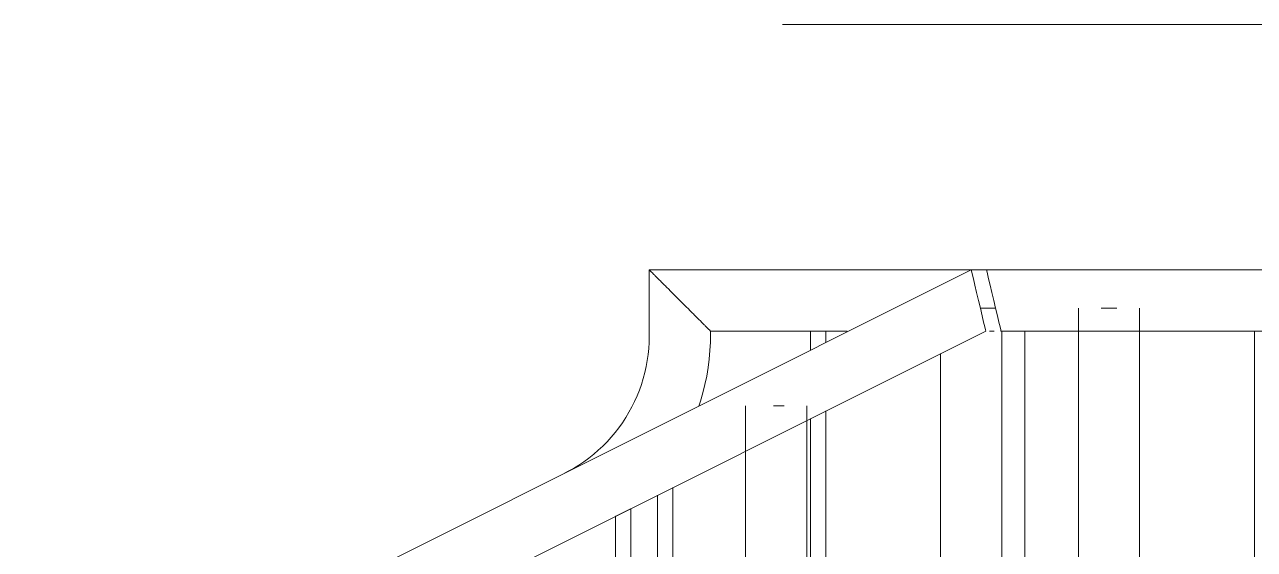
# Model space of a CAD drawing. Header units: millimetres. Extents: x -515342 to 330399, y -224905 to 507333.
# Drawn here: x 78010 to 78814, y 3035 to 3378 of the extents above; entities that cross this region are included whole.
import ezdxf

# ---------------------------------------------------------------- set-up
doc = ezdxf.new("R2010")
doc.units = ezdxf.units.MM
doc.layers.get('0').update_dxf_attribs({"lineweight": 0})
for name, color, linetype, lineweight in [('Аннотация', 7, 'Continuous', 0), ('Ограждение', 7, 'Continuous', 0), ('Отметки', 7, 'Continuous', 0)]:
    doc.layers.add(name, color=color, linetype=linetype, lineweight=lineweight)

# ---------------------------------------------------------------- blocks, each defined once
blk = doc.blocks.new('Ограждение - АР_Ограждение_Балясина_D40 доп поручень 700_900-V165-О_АР_Эскиз_Фасад 12-1 копия 1')
at = {"layer": 'Ограждение'}
blk.add_line((-104100, 850), (-104100, 1110.01), dxfattribs=at)
blk = doc.blocks.new('Ограждение - АР_Ограждение_Балясина_D40 доп поручень 700_900-V166-О_АР_Эскиз_Фасад 12-1 копия 1')
at = {"layer": 'Ограждение'}
for p, q in [((-104129.07, 1125), (-104118.96, 1125)), ((-104115, 850), (-104115, 1110)), ((-104155, 1095.32), (-104155, 840))]:
    blk.add_line(p, q, dxfattribs=at)
blk = doc.blocks.new('Ограждение - АР_Ограждение_Балясина_10-10261100-О_АР_Эскиз_Фасад 12-1 копия 1')
at = {"layer": 'Ограждение'}
for p, q in [((-104240, 1110), (-104240, 1097.5)), ((-104235, 1110), (-104240, 1110)), ((-104230, 1110), (-104235, 1110)), ((-104230, 1102.5), (-104230, 1110)), ((-104240, 1052.92), (-104240, 797.5)), ((-104230, 802.5), (-104230, 1057.91))]:
    blk.add_line(p, q, dxfattribs=at)
blk = doc.blocks.new('Ограждение - АР_Ограждение_Балясина_10-10261098-О_АР_Эскиз_Фасад 12-1 копия 1')
at = {"layer": 'Ограждение'}
for p, q in [((-104330, 752.5), (-104330, 1007.78)), ((-104340, 1002.78), (-104340, 747.5))]:
    blk.add_line(p, q, dxfattribs=at)
blk = doc.blocks.new('Ограждение - Ограждение-9728431-О_АР_Эскиз_Фасад 12-1 копия 1')
for name in ['Ограждение - АР_Ограждение_Балясина_D40 доп поручень 700_900-V166-О_АР_Эскиз_Фасад 12-1 копия 1', 'Ограждение - АР_Ограждение_Балясина_10-10261100-О_АР_Эскиз_Фасад 12-1 копия 1', 'Ограждение - АР_Ограждение_Балясина_D40 доп поручень 700_900-V165-О_АР_Эскиз_Фасад 12-1 копия 1', 'Ограждение - АР_Ограждение_Балясина_10-10261098-О_АР_Эскиз_Фасад 12-1 копия 1']:
    blk.add_blockref(name, (0, 0))
blk = doc.blocks.new('Тип верхнего поручня - Верхний поручень_Внутренний_-9728835-О_АР_Эскиз_Фасад 12-1 копия 1')
at = {"layer": 'Ограждение'}
for p, q in [((-104345.4, 1150), (-104345.4, 1106.6)), ((-104220, 1150), (-104345.4, 1150)), ((-104305.4, 1106.6), (-104305.4, 1110)), ((-104305.4, 1110), (-104220, 1110)), ((-104220, 1110), (-104216, 1110))]:
    blk.add_line(p, q, dxfattribs=at)
at = {"layer": 'Ограждение', "flags": 128}
for points in [[(-104125.08, 1150), (-104126.41, 1150), (-104127.89, 1150), (-104129.52, 1150), (-104131.3, 1150), (-104133.22, 1150), (-104135.27, 1150), (-104137.47, 1150), (-104139.79, 1150), (-104142.24, 1150), (-104144.82, 1150), (-104147.52, 1150), (-104150.33, 1150), (-104153.25, 1150), (-104156.28, 1150), (-104159.42, 1150), (-104162.65, 1150), (-104165.97, 1150), (-104169.38, 1150), (-104172.87, 1150), (-104176.43, 1150), (-104180.07, 1150), (-104183.76, 1150), (-104187.52, 1150), (-104191.33, 1150), (-104195.18, 1150), (-104199.08, 1150), (-104203, 1150), (-104206.96, 1150), (-104210.93, 1150), (-104214.92, 1150), (-104218.92, 1150), (-104220, 1150)], [(-104123.13, 1110), (-104122.21, 1110), (-104121.46, 1110), (-104120.85, 1110), (-104120.41, 1110), (-104120.13, 1110), (-104120.01, 1110)], [(-104345.4, 1106.6), (-104345.48, 1102.6), (-104345.72, 1098.61), (-104346.12, 1094.63), (-104346.68, 1090.67), (-104347.39, 1086.74), (-104348.27, 1082.83), (-104349.29, 1078.97), (-104350.48, 1075.15), (-104351.81, 1071.38), (-104353.29, 1067.66), (-104354.92, 1064.01), (-104356.7, 1060.43), (-104358.62, 1056.92), (-104360.67, 1053.48), (-104362.87, 1050.14), (-104365.19, 1046.88), (-104367.64, 1043.72), (-104370.22, 1040.66), (-104372.92, 1037.71), (-104375.73, 1034.87), (-104378.65, 1032.14), (-104381.68, 1029.53), (-104384.82, 1027.04), (-104388.05, 1024.68), (-104391.37, 1022.46), (-104394.78, 1020.36), (-104398.27, 1018.41), (-104400.68, 1017.16)], [(-104313.08, 1060.96), (-104311.95, 1064.28), (-104310.37, 1069.65), (-104309, 1075.08), (-104307.84, 1080.56), (-104306.91, 1086.08), (-104306.2, 1091.63), (-104305.72, 1097.21), (-104305.45, 1102.8), (-104305.4, 1106.6)]]:
    blk.add_lwpolyline(points, dxfattribs=at)
at = {"layer": 'Ограждение'}
for points, knots in [([(-104325.4, 1130), (-104327.15, 1131.78), (-104329.76, 1134.36), (-104333.08, 1137.67), (-104335.04, 1139.64), (-104336.52, 1141.11), (-104337.94, 1142.54), (-104339.25, 1143.86), (-104340.45, 1145.04), (-104341.56, 1146.16), (-104342.77, 1147.37), (-104343.93, 1148.53), (-104345.06, 1149.66), (-104345.4, 1150), (-104345.4, 1150)], [0, 0, 0, 0, 0.0833333, 0.125, 0.1666667, 0.1875, 0.2083333, 0.25, 0.2708333, 0.2916667, 0.3333333, 0.375, 0.4166667, 0.5, 0.5, 0.5, 0.5]), ([(-104305.4, 1110), (-104305.4, 1110), (-104305.74, 1110.34), (-104306.87, 1111.47), (-104308.03, 1112.63), (-104309.24, 1113.84), (-104310.35, 1114.96), (-104311.55, 1116.14), (-104313.19, 1117.79), (-104315.01, 1119.61), (-104316.55, 1121.14), (-104318.14, 1122.74), (-104321.04, 1125.64), (-104323.65, 1128.22), (-104325.4, 1130)], [0.5, 0.5, 0.5, 0.5, 0.5833333, 0.625, 0.6666667, 0.7083333, 0.7291667, 0.75, 0.7916667, 0.8333333, 0.8541667, 0.875, 0.9166667, 1, 1, 1, 1])]:
    blk.add_open_spline(points, degree=3, knots=knots, dxfattribs=at)
blk = doc.blocks.new('Ограждение - АР_Ограждение_Балясина_10-V193-О_АР_Эскиз_Фасад 12-1 копия 1')
at = {"layer": 'Ограждение'}
blk.add_line((-103950, -10), (-103950, 1110), dxfattribs=at)
blk = doc.blocks.new('Ограждение - АР_Ограждение_Балясина_D40 доп поручень 700_900-V194-О_АР_Эскиз_Фасад 12-1 копия 1')
at = {"layer": 'Ограждение'}
for p, q in [((-104065, -200), (-104065, 1125)), ((-104045, 1125), (-104050.18, 1125)), ((-104039.82, 1125), (-104045, 1125)), ((-104025, 1125), (-104025, -200))]:
    blk.add_line(p, q, dxfattribs=at)
blk = doc.blocks.new('Ограждение - АР_Ограждение_Балясина_D40 доп поручень 700_900-V195-О_АР_Эскиз_Фасад 12-1 копия 1')
at = {"layer": 'Ограждение'}
for p, q in [((-104282.5, -263.75), (-104282.5, 1061.25)), ((-104262.5, 1061.25), (-104264.15, 1061.25)), ((-104257.32, 1061.25), (-104262.5, 1061.25)), ((-104242.5, 1061.25), (-104242.5, -263.75))]:
    blk.add_line(p, q, dxfattribs=at)
blk = doc.blocks.new('Ограждение - АР_Ограждение_Балясина_10-V196-О_АР_Эскиз_Фасад 12-1 копия 1')
at = {"layer": 'Ограждение'}
for p, q in [((-104367.5, -126.25), (-104367.5, 989.03)), ((-104357.5, 994.03), (-104357.5, -121.25))]:
    blk.add_line(p, q, dxfattribs=at)
at = {"layer": 'Ограждение', "flags": 128}
for points in [[(-104367.5, 989.03), (-104367.37, 989.09), (-104366.41, 989.57), (-104364.67, 990.44), (-104362.5, 991.53)], [(-104362.5, 991.53), (-104360.33, 992.61), (-104358.59, 993.48), (-104357.63, 993.97), (-104357.5, 994.03)]]:
    blk.add_lwpolyline(points, dxfattribs=at)
blk = doc.blocks.new('Ограждение - Ограждение-9728925-О_АР_Эскиз_Фасад 12-1 копия 1')
for name in ['Ограждение - АР_Ограждение_Балясина_D40 доп поручень 700_900-V194-О_АР_Эскиз_Фасад 12-1 копия 1', 'Ограждение - АР_Ограждение_Балясина_10-V193-О_АР_Эскиз_Фасад 12-1 копия 1', 'Ограждение - АР_Ограждение_Балясина_D40 доп поручень 700_900-V195-О_АР_Эскиз_Фасад 12-1 копия 1', 'Ограждение - АР_Ограждение_Балясина_10-V196-О_АР_Эскиз_Фасад 12-1 копия 1']:
    blk.add_blockref(name, (0, 0))
blk = doc.blocks.new('Тип верхнего поручня - Верхний поручень_Внутренний_-9729062-О_АР_Эскиз_Фасад 12-1 копия 1')
at = {"layer": 'Ограждение'}
for p, q in [((-104135, 1150), (-104753.49, 840.76)), ((-102165, 1150), (-104125, 1150)), ((-104735.6, 804.98), (-104125.56, 1110)), ((-104115.56, 1110), (-102165, 1110))]:
    blk.add_line(p, q, dxfattribs=at)
at = {"layer": 'Ограждение', "flags": 128}
for points in [[(-104135, 1150), (-104134.84, 1149.32), (-104134.37, 1147.32), (-104133.62, 1144.14), (-104132.64, 1140), (-104131.5, 1135.18), (-104130.28, 1130)], [(-104120.28, 1130), (-104121.5, 1135.18), (-104122.64, 1140), (-104123.62, 1144.14), (-104124.37, 1147.32), (-104124.84, 1149.32), (-104125, 1150)], [(-104130.28, 1130), (-104129.06, 1124.82), (-104127.92, 1120), (-104126.94, 1115.86), (-104126.19, 1112.68), (-104125.72, 1110.68), (-104125.56, 1110)], [(-104115.56, 1110), (-104115.72, 1110.68), (-104116.19, 1112.68), (-104116.94, 1115.86), (-104117.92, 1120), (-104119.06, 1124.82), (-104120.28, 1130)]]:
    blk.add_lwpolyline(points, dxfattribs=at)
blk = doc.blocks.new('СД_Люблино_Фасады_rvt-1-О_АР_Эскиз_Фасад 12-1 копия 1')
at = {"layer": 'Ограждение', "lineweight": 9}
for name in ['Тип верхнего поручня - Верхний поручень_Внутренний_-9728835-О_АР_Эскиз_Фасад 12-1 копия 1', 'Тип верхнего поручня - Верхний поручень_Внутренний_-9729062-О_АР_Эскиз_Фасад 12-1 копия 1', 'Ограждение - Ограждение-9728431-О_АР_Эскиз_Фасад 12-1 копия 1', 'Ограждение - Ограждение-9728925-О_АР_Эскиз_Фасад 12-1 копия 1']:
    blk.add_blockref(name, (0, 0), dxfattribs=at)
blk = doc.blocks.new('Высотные отметки - Стрелка вверх-5091-О_АР_Эскиз_Фасад 12-1 копия 1')
at = {"layer": 'Аннотация'}
blk.add_line((-52632.94, -499.96), (-53932.94, -499.96), dxfattribs=at)

msp = doc.modelspace()

# ---------------------------------------------------------------- block references
msp.add_blockref('СД_Люблино_Фасады_rvt-1-О_АР_Эскиз_Фасад 12-1 копия 1', (182763.6864, 2067.7355))
at = {"layer": 'Отметки'}
msp.add_blockref('Высотные отметки - Стрелка вверх-5091-О_АР_Эскиз_Фасад 12-1 копия 1', (132438.4119, 3877.6928), dxfattribs=at)

doc.saveas('drawing.dxf')
